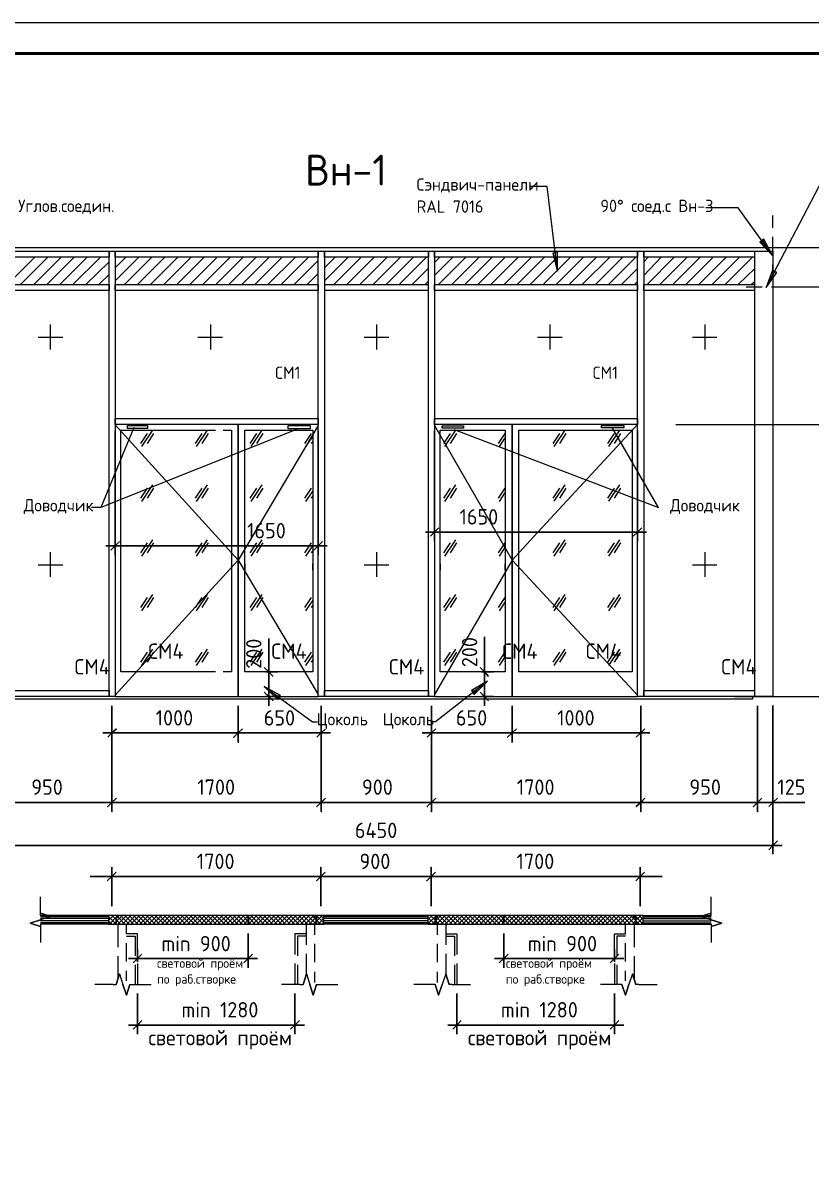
# Model space of a CAD drawing. Header units: millimetres. Extents: x -11345 to 411485, y -9810 to 73012.
# Drawn here: x -2745.5 to -2617.3, y 70287.6 to 70473.2 of the extents above; entities that cross this region are included whole.
import ezdxf

# ---------------------------------------------------------------- set-up
doc = ezdxf.new("R2010")
doc.units = ezdxf.units.MM
for name, color, linetype in [('PDF _Аннотация', 7, 'Continuous'), ('PDF _Витраж', 7, 'Continuous'), ('PDF _Двери', 7, 'Continuous'), ('PDF _Линии', 7, 'Continuous'), ('PDF _Основная надпись', 7, 'Continuous'), ('PDF _Отметки', 7, 'Continuous'), ('PDF _Перекрытие', 7, 'Continuous'), ('PDF _Размеры-50', 7, 'Continuous'), ('PDF _Текст', 7, 'Continuous'), ('PDF _Узлы', 7, 'Continuous')]:
    doc.layers.add(name, color=color, linetype=linetype)
doc.styles.add('PDF GOST Common', font='GOST_Common.ttf')

msp = doc.modelspace()

# ---------------------------------------------------------------- linework, layer by layer
at = {"layer": 'PDF _Аннотация', "lineweight": 9}
for points in [[(-2624.59335, 70430.14341), (-2615.44941, 70447.66931), (-2611.3431, 70447.66931)], [(-2662.86245, 70446.56865), (-2662.86245, 70446.56865)], [(-2658.50215, 70432.8104), (-2660.19547, 70446.56865), (-2662.86245, 70446.56865)], [(-2623.53503, 70435.35038), (-2629.12299, 70443.13967), (-2633.31397, 70443.13967), (-2634.41463, 70443.13967)], [(-2700.96222, 70407.07189), (-2732.7967, 70394.4143), (-2734.32069, 70394.4143)], [(-2727.4204, 70407.41055), (-2732.7967, 70394.4143)], [(-2675.35071, 70407.07189), (-2642.07691, 70394.4143), (-2649.6122, 70407.41055)], [(-2706.21153, 70365.28914), (-2698.37991, 70359.53184), (-2697.53324, 70359.53184)], [(-2669.93208, 70366.17813), (-2678.35636, 70359.53184), (-2679.11836, 70359.53184), (-2679.16069, 70359.53184)]]:
    msp.add_lwpolyline(points, dxfattribs=at)
for points in [[(-2623.53503, 70435.35038), (-2624.97435, 70438.01737), (-2625.60935, 70437.5517)], [(-2658.50215, 70432.8104), (-2658.50215, 70435.85838), (-2659.26414, 70435.77371)], [(-2624.59335, 70430.14341), (-2622.8577, 70432.59873), (-2623.57736, 70432.97973)], [(-2706.21153, 70365.28914), (-2704.01021, 70363.17248), (-2703.54454, 70363.84981)], [(-2669.93208, 70366.17813), (-2672.5144, 70364.65414), (-2672.04873, 70364.01915)]]:
    msp.add_lwpolyline(points, close=True, dxfattribs=at)
at = {"layer": 'PDF _Аннотация', "lineweight": 20}
for points in [[(-2742.57564, 70328.07836), (-2742.57564, 70331.08401)], [(-2633.52563, 70328.07836), (-2633.52563, 70331.08401)], [(-2740.83998, 70327.90903), (-2742.57564, 70328.45936), (-2740.83998, 70327.90903), (-2742.57564, 70327.3587), (-2744.26896, 70326.80837), (-2742.57564, 70326.25804), (-2744.26896, 70326.80837), (-2742.57564, 70327.3587)], [(-2635.26129, 70327.90903), (-2633.52563, 70328.45936), (-2635.26129, 70327.90903), (-2633.52563, 70327.3587), (-2631.78998, 70326.80837), (-2633.52563, 70326.25804), (-2631.78998, 70326.80837), (-2633.52563, 70327.3587)], [(-2742.57564, 70326.68137), (-2742.57564, 70323.67572)], [(-2633.52563, 70326.68137), (-2633.52563, 70323.67572)], [(-2730.76471, 70316.8601), (-2733.77036, 70316.8601)], [(-2729.74872, 70318.59575), (-2730.29905, 70316.8601), (-2729.74872, 70318.59575), (-2729.19839, 70316.8601), (-2728.60572, 70315.12444), (-2728.05539, 70316.8601), (-2728.60572, 70315.12444), (-2729.19839, 70316.8601)], [(-2727.58973, 70316.8601), (-2724.58408, 70316.8601)], [(-2700.41189, 70316.8601), (-2703.41754, 70316.8601)], [(-2699.35357, 70318.59575), (-2699.9039, 70316.8601), (-2699.35357, 70318.59575), (-2698.80324, 70316.8601), (-2698.25291, 70315.12444), (-2697.70258, 70316.8601), (-2698.25291, 70315.12444), (-2698.80324, 70316.8601)], [(-2697.19458, 70316.8601), (-2694.23126, 70316.8601)], [(-2678.86436, 70316.8601), (-2681.87001, 70316.8601)], [(-2676.70537, 70318.59575), (-2676.15504, 70316.8601), (-2676.70537, 70318.59575), (-2677.2557, 70316.8601), (-2677.84836, 70315.12444), (-2678.39869, 70316.8601), (-2677.84836, 70315.12444), (-2677.2557, 70316.8601)], [(-2675.68938, 70316.8601), (-2672.68373, 70316.8601)], [(-2648.51154, 70316.8601), (-2651.51719, 70316.8601)], [(-2646.35255, 70318.59575), (-2645.80222, 70316.8601), (-2646.35255, 70318.59575), (-2646.90288, 70316.8601), (-2647.45321, 70315.12444), (-2648.04588, 70316.8601), (-2647.45321, 70315.12444), (-2646.90288, 70316.8601)], [(-2645.29423, 70316.8601), (-2642.28858, 70316.8601)]]:
    msp.add_lwpolyline(points, dxfattribs=at)
at = {"layer": 'PDF _Аннотация', "transparency": 33554559}
for points in [[(-2624.97435, 70438.01737), (-2624.72035, 70437.5517), (-2625.60935, 70437.5517)], [(-2624.72035, 70437.5517), (-2625.60935, 70437.5517), (-2623.53503, 70435.35038)], [(-2658.50215, 70435.85838), (-2658.50215, 70435.77371), (-2659.26414, 70435.77371)], [(-2658.50215, 70435.77371), (-2659.26414, 70435.77371), (-2658.50215, 70432.8104)], [(-2622.8577, 70432.59873), (-2623.70436, 70432.59873), (-2624.59335, 70430.14341)], [(-2623.57736, 70432.97973), (-2622.8577, 70432.59873), (-2623.70436, 70432.59873)], [(-2706.21153, 70365.28914), (-2703.54454, 70363.84981), (-2704.68754, 70363.84981)], [(-2669.93208, 70366.17813), (-2671.45607, 70364.65414), (-2672.5144, 70364.65414)], [(-2703.54454, 70363.84981), (-2704.68754, 70363.84981), (-2704.01021, 70363.17248)], [(-2671.45607, 70364.65414), (-2672.5144, 70364.65414), (-2672.04873, 70364.01915)]]:
    msp.add_solid(points, dxfattribs=at)
at = {"layer": 'PDF _Витраж', "lineweight": 9}
for points in [[(-2749.47593, 70430.65141), (-2749.47593, 70430.18575), (-2749.47593, 70408.38421), (-2749.47593, 70363.68048), (-2752.48158, 70363.68048), (-2752.48158, 70408.38421), (-2752.48158, 70430.18575), (-2752.48158, 70436.07004), (-2749.47593, 70436.07004), (-2731.44204, 70436.07004), (-2731.44204, 70435.09638), (-2733.51636, 70435.09638)], [(-2730.46838, 70430.65141), (-2730.46838, 70430.18575), (-2730.46838, 70408.38421), (-2730.46838, 70363.68048), (-2731.44204, 70363.68048), (-2731.44204, 70408.38421), (-2731.44204, 70430.18575), (-2731.44204, 70436.07004), (-2730.46838, 70436.07004), (-2730.46838, 70435.09638)], [(-2730.46838, 70435.09638), (-2730.46838, 70436.07004), (-2697.44858, 70436.07004), (-2697.44858, 70435.09638)], [(-2697.44858, 70435.09638), (-2697.44858, 70436.07004), (-2696.43258, 70436.07004), (-2696.43258, 70435.09638), (-2696.43258, 70436.07004), (-2679.49935, 70436.07004), (-2679.49935, 70435.09638), (-2679.49935, 70436.07004), (-2678.52569, 70436.07004), (-2678.52569, 70435.09638), (-2678.52569, 70436.07004), (-2645.50589, 70436.07004), (-2645.50589, 70435.09638), (-2645.50589, 70436.07004), (-2644.4899, 70436.07004), (-2644.4899, 70435.09638), (-2644.4899, 70436.07004), (-2626.45601, 70436.07004)], [(-2626.45601, 70435.09638), (-2626.45601, 70436.07004), (-2623.49269, 70436.07004), (-2623.49269, 70430.18575), (-2623.49269, 70408.38421), (-2623.49269, 70363.68048), (-2626.45601, 70363.68048), (-2626.45601, 70408.38421), (-2626.45601, 70430.18575), (-2626.45601, 70430.65141)], [(-2731.44204, 70430.65141), (-2731.44204, 70429.67775), (-2749.47593, 70429.67775)], [(-2697.44858, 70430.65141), (-2697.44858, 70429.67775), (-2730.46838, 70429.67775), (-2730.46838, 70430.65141)], [(-2696.43258, 70430.65141), (-2696.43258, 70430.18575), (-2696.43258, 70363.68048), (-2697.44858, 70363.68048), (-2697.44858, 70408.38421), (-2697.44858, 70430.18575), (-2697.44858, 70430.65141)], [(-2626.45601, 70429.67775), (-2644.4899, 70429.67775), (-2644.4899, 70430.65141), (-2644.4899, 70430.18575), (-2644.4899, 70408.38421), (-2644.4899, 70363.68048), (-2645.50589, 70363.68048), (-2645.50589, 70408.38421), (-2645.50589, 70430.18575), (-2645.50589, 70430.65141), (-2645.50589, 70429.67775), (-2678.52569, 70429.67775), (-2678.52569, 70430.65141), (-2678.52569, 70430.18575), (-2678.52569, 70408.38421), (-2678.52569, 70363.68048), (-2679.49935, 70363.68048), (-2679.49935, 70408.38421), (-2679.49935, 70430.18575), (-2679.49935, 70430.65141)], [(-2679.49935, 70429.67775), (-2696.43258, 70429.67775)], [(-2749.47593, 70364.65414), (-2731.44204, 70364.65414), (-2731.44204, 70363.68048), (-2749.47593, 70363.68048)], [(-2626.45601, 70363.68048), (-2644.4899, 70363.68048), (-2644.4899, 70364.65414), (-2626.45601, 70364.65414)]]:
    msp.add_lwpolyline(points, dxfattribs=at)
for points in [[(-2697.44858, 70408.89221), (-2697.44858, 70407.87621), (-2730.46838, 70407.87621), (-2730.46838, 70408.89221)], [(-2645.50589, 70408.89221), (-2645.50589, 70407.87621), (-2678.52569, 70407.87621), (-2678.52569, 70408.89221)], [(-2696.43258, 70363.68048), (-2696.43258, 70364.65414), (-2679.49935, 70364.65414), (-2679.49935, 70363.68048)]]:
    msp.add_lwpolyline(points, close=True, dxfattribs=at)
at = {"layer": 'PDF _Двери', "lineweight": 9}
for points in [[(-2730.46838, 70363.68048), (-2710.44483, 70363.68048), (-2710.44483, 70407.87621), (-2710.44483, 70363.68048), (-2697.44858, 70363.68048)], [(-2730.46838, 70407.83388), (-2714.12781, 70389.88466), (-2710.44483, 70385.86301), (-2714.12781, 70381.84137), (-2730.46838, 70363.89215)], [(-2697.44858, 70407.74922), (-2710.44483, 70385.86301), (-2697.44858, 70364.01915)], [(-2678.52569, 70363.68048), (-2665.91044, 70363.68048), (-2665.91044, 70407.87621), (-2665.91044, 70363.68048), (-2645.50589, 70363.68048)], [(-2678.52569, 70407.70688), (-2665.91044, 70385.86301), (-2678.52569, 70364.01915)], [(-2645.50589, 70407.87621), (-2662.39679, 70389.67299), (-2665.91044, 70385.86301), (-2662.39679, 70382.05304), (-2645.50589, 70363.89215)], [(-2714.12781, 70367.65979), (-2729.53705, 70367.65979), (-2729.53705, 70406.98722), (-2714.12781, 70406.98722)], [(-2725.26141, 70406.43689), (-2726.36207, 70404.82823)], [(-2724.37242, 70406.98722), (-2726.15041, 70404.32024)], [(-2724.20308, 70406.43689), (-2725.26141, 70404.82823)], [(-2716.37146, 70406.43689), (-2717.47212, 70404.82823)], [(-2715.48247, 70406.98722), (-2717.26046, 70404.32024)], [(-2715.31314, 70406.43689), (-2716.37146, 70404.82823)], [(-2712.90015, 70406.98722), (-2711.54549, 70406.98722), (-2711.54549, 70367.65979), (-2712.90015, 70367.65979)], [(-2707.48152, 70406.43689), (-2708.53985, 70404.82823)], [(-2706.59252, 70406.98722), (-2708.37051, 70404.32024)], [(-2706.42319, 70406.43689), (-2707.48152, 70404.82823)], [(-2698.59157, 70406.43689), (-2699.6499, 70404.82823)], [(-2698.33757, 70406.01356), (-2699.48057, 70404.32024)], [(-2675.98571, 70406.43689), (-2677.04404, 70404.82823)], [(-2675.09671, 70406.98722), (-2676.8747, 70404.32024)], [(-2674.92738, 70406.43689), (-2675.98571, 70404.82823)], [(-2667.09576, 70406.43689), (-2668.15409, 70404.82823)], [(-2658.20582, 70406.43689), (-2659.26414, 70404.82823)], [(-2657.31682, 70406.98722), (-2659.09481, 70404.32024)], [(-2657.14749, 70406.43689), (-2658.20582, 70404.82823)], [(-2649.31587, 70406.43689), (-2650.3742, 70404.82823)], [(-2648.42688, 70406.98722), (-2650.20486, 70404.32024)], [(-2648.25754, 70406.43689), (-2649.31587, 70404.82823)], [(-2698.33757, 70405.20923), (-2698.59157, 70404.82823)], [(-2667.0111, 70405.75956), (-2667.98476, 70404.32024)], [(-2667.0111, 70404.95523), (-2667.09576, 70404.82823)], [(-2725.26141, 70397.54694), (-2726.36207, 70395.93829)], [(-2724.37242, 70398.09727), (-2726.15041, 70395.38796)], [(-2724.20308, 70397.54694), (-2725.26141, 70395.93829)], [(-2716.37146, 70397.54694), (-2717.47212, 70395.93829)], [(-2715.48247, 70398.09727), (-2717.26046, 70395.38796)], [(-2715.31314, 70397.54694), (-2716.37146, 70395.93829)], [(-2707.48152, 70397.54694), (-2708.53985, 70395.93829)], [(-2706.59252, 70398.09727), (-2708.37051, 70395.38796)], [(-2706.42319, 70397.54694), (-2707.48152, 70395.93829)], [(-2698.59157, 70397.54694), (-2699.6499, 70395.93829)], [(-2698.33757, 70397.12361), (-2699.48057, 70395.38796)], [(-2675.98571, 70397.54694), (-2677.04404, 70395.93829)], [(-2675.09671, 70398.09727), (-2676.8747, 70395.38796)], [(-2674.92738, 70397.54694), (-2675.98571, 70395.93829)], [(-2667.09576, 70397.54694), (-2668.15409, 70395.93829)], [(-2667.0111, 70396.86961), (-2667.98476, 70395.38796)], [(-2658.20582, 70397.54694), (-2659.26414, 70395.93829)], [(-2657.31682, 70398.09727), (-2659.09481, 70395.43029)], [(-2657.14749, 70397.54694), (-2658.20582, 70395.93829)], [(-2649.31587, 70397.54694), (-2650.3742, 70395.93829)], [(-2648.42688, 70398.09727), (-2650.20486, 70395.43029)], [(-2648.25754, 70397.54694), (-2649.31587, 70395.93829)], [(-2698.33757, 70396.31928), (-2698.59157, 70395.93829)], [(-2667.0111, 70396.06529), (-2667.09576, 70395.93829)], [(-2724.37242, 70389.16499), (-2726.15041, 70386.49801)], [(-2715.48247, 70389.16499), (-2717.26046, 70386.49801)], [(-2706.59252, 70389.16499), (-2708.37051, 70386.49801)], [(-2675.09671, 70389.16499), (-2676.8747, 70386.49801)], [(-2657.31682, 70389.16499), (-2659.09481, 70386.49801)], [(-2648.42688, 70389.16499), (-2650.20486, 70386.49801)], [(-2725.26141, 70388.657), (-2726.36207, 70387.04834)], [(-2724.20308, 70388.657), (-2725.26141, 70387.04834)], [(-2716.37146, 70388.657), (-2717.47212, 70387.04834)], [(-2715.31314, 70388.657), (-2716.37146, 70387.04834)], [(-2707.48152, 70388.657), (-2708.53985, 70387.04834)], [(-2706.42319, 70388.657), (-2707.48152, 70387.04834)], [(-2698.59157, 70388.657), (-2699.6499, 70387.04834)], [(-2698.33757, 70388.23367), (-2699.48057, 70386.49801)], [(-2698.33757, 70387.42934), (-2698.59157, 70387.04834)], [(-2675.98571, 70388.657), (-2677.04404, 70387.04834)], [(-2674.92738, 70388.657), (-2675.98571, 70387.04834)], [(-2667.09576, 70388.657), (-2668.15409, 70387.04834)], [(-2667.0111, 70387.97967), (-2667.98476, 70386.49801)], [(-2658.20582, 70388.657), (-2659.26414, 70387.04834)], [(-2657.14749, 70388.657), (-2658.20582, 70387.04834)], [(-2649.31587, 70388.657), (-2650.3742, 70387.04834)], [(-2648.25754, 70388.657), (-2649.31587, 70387.04834)], [(-2667.0111, 70387.17534), (-2667.09576, 70387.04834)], [(-2724.37242, 70380.27505), (-2726.15041, 70377.60806)], [(-2715.48247, 70380.27505), (-2717.26046, 70377.60806)], [(-2706.59252, 70380.27505), (-2708.37051, 70377.60806)], [(-2675.09671, 70380.27505), (-2676.8747, 70377.60806)], [(-2657.31682, 70380.27505), (-2659.09481, 70377.60806)], [(-2648.42688, 70380.27505), (-2650.20486, 70377.60806)], [(-2725.26141, 70379.76705), (-2726.36207, 70378.15839)], [(-2724.20308, 70379.76705), (-2725.26141, 70378.15839)], [(-2716.37146, 70379.76705), (-2717.47212, 70378.15839)], [(-2715.31314, 70379.76705), (-2716.37146, 70378.15839)], [(-2707.48152, 70379.76705), (-2708.53985, 70378.15839)], [(-2706.42319, 70379.76705), (-2707.48152, 70378.15839)], [(-2698.59157, 70379.76705), (-2699.6499, 70378.15839)], [(-2698.33757, 70379.34372), (-2699.48057, 70377.60806)], [(-2698.33757, 70378.53939), (-2698.59157, 70378.15839)], [(-2675.98571, 70379.76705), (-2677.04404, 70378.15839)], [(-2674.92738, 70379.76705), (-2675.98571, 70378.15839)], [(-2667.09576, 70379.76705), (-2668.15409, 70378.15839)], [(-2667.0111, 70379.08972), (-2667.98476, 70377.60806)], [(-2667.0111, 70378.28539), (-2667.09576, 70378.15839)], [(-2658.20582, 70379.76705), (-2659.26414, 70378.15839)], [(-2657.14749, 70379.76705), (-2658.20582, 70378.15839)], [(-2649.31587, 70379.76705), (-2650.3742, 70378.15839)], [(-2648.25754, 70379.76705), (-2649.31587, 70378.15839)], [(-2725.26141, 70370.8771), (-2726.36207, 70369.26845)], [(-2724.37242, 70371.3851), (-2726.15041, 70368.71812)], [(-2724.20308, 70370.8771), (-2725.26141, 70369.26845)], [(-2716.37146, 70370.8771), (-2717.47212, 70369.26845)], [(-2715.48247, 70371.3851), (-2717.26046, 70368.71812)], [(-2715.31314, 70370.8771), (-2716.37146, 70369.26845)], [(-2707.48152, 70370.8771), (-2708.53985, 70369.26845)], [(-2706.59252, 70371.3851), (-2708.37051, 70368.71812)], [(-2706.42319, 70370.8771), (-2707.48152, 70369.26845)], [(-2698.59157, 70370.8771), (-2699.6499, 70369.26845)], [(-2675.98571, 70370.8771), (-2677.04404, 70369.26845)], [(-2675.09671, 70371.3851), (-2676.8747, 70368.71812)], [(-2674.92738, 70370.8771), (-2675.98571, 70369.26845)], [(-2667.09576, 70370.8771), (-2668.15409, 70369.26845)], [(-2658.20582, 70370.8771), (-2659.26414, 70369.26845)], [(-2657.31682, 70371.3851), (-2659.09481, 70368.71812)], [(-2657.14749, 70370.8771), (-2658.20582, 70369.26845)], [(-2649.31587, 70370.8771), (-2650.3742, 70369.26845)], [(-2648.42688, 70371.3851), (-2650.20486, 70368.71812)], [(-2648.25754, 70370.8771), (-2649.31587, 70369.26845)], [(-2698.33757, 70370.45377), (-2699.48057, 70368.71812)], [(-2698.33757, 70369.64945), (-2698.59157, 70369.26845)], [(-2667.0111, 70370.19978), (-2667.98476, 70368.71812)], [(-2667.0111, 70369.39545), (-2667.09576, 70369.26845)]]:
    msp.add_lwpolyline(points, dxfattribs=at)
for points in [[(-2709.34417, 70406.98722), (-2698.33757, 70406.98722), (-2698.33757, 70367.65979), (-2709.34417, 70367.65979)], [(-2677.59437, 70406.98722), (-2667.0111, 70406.98722), (-2667.0111, 70367.65979), (-2677.59437, 70367.65979)], [(-2664.80978, 70406.98722), (-2663.58212, 70406.98722), (-2646.39489, 70406.98722), (-2646.39489, 70367.65979), (-2663.58212, 70367.65979), (-2664.80978, 70367.65979)]]:
    msp.add_lwpolyline(points, close=True, dxfattribs=at)
at = {"layer": 'PDF _Линии', "lineweight": 9}
for points in [[(-2623.49269, 70439.88002), (-2623.49269, 70441.86968)], [(-2623.49269, 70435.39271), (-2623.49269, 70438.39836)], [(-2752.48158, 70436.66271), (-2619.97905, 70436.66271)], [(-2623.49269, 70431.87907), (-2623.49269, 70433.86872)], [(-2627.853, 70430.27041), (-2625.22835, 70430.27041)], [(-2623.70436, 70430.27041), (-2621.07971, 70430.27041)], [(-2741.00932, 70424.13212), (-2741.00932, 70420.11047)], [(-2714.97447, 70424.13212), (-2714.97447, 70420.11047)], [(-2687.96597, 70424.13212), (-2687.96597, 70420.11047)], [(-2659.77214, 70424.13212), (-2659.77214, 70420.11047)], [(-2634.58396, 70424.13212), (-2634.58396, 70420.11047)], [(-2742.99897, 70422.10013), (-2738.97733, 70422.10013)], [(-2717.00646, 70422.10013), (-2712.98482, 70422.10013)], [(-2689.95562, 70422.10013), (-2685.97631, 70422.10013)], [(-2661.76179, 70422.10013), (-2657.78249, 70422.10013)], [(-2636.57361, 70422.10013), (-2632.5943, 70422.10013)], [(-2677.59437, 70367.87146), (-2677.59437, 70397.88561)], [(-2741.00932, 70387.13301), (-2741.00932, 70383.11136)], [(-2687.96597, 70387.13301), (-2687.96597, 70383.11136)], [(-2634.58396, 70387.13301), (-2634.58396, 70383.11136)], [(-2742.99897, 70385.10102), (-2738.97733, 70385.10102)], [(-2709.34417, 70385.22802), (-2709.34417, 70384.21202)], [(-2698.33757, 70384.21202), (-2698.33757, 70385.22802)], [(-2689.95562, 70385.10102), (-2685.97631, 70385.10102)], [(-2677.59437, 70385.22802), (-2677.59437, 70384.21202)], [(-2667.0111, 70384.21202), (-2667.0111, 70385.22802)], [(-2636.57361, 70385.10102), (-2632.5943, 70385.10102)]]:
    msp.add_lwpolyline(points, dxfattribs=at)
for points in [[(-2731.44204, 70435.09638), (-2749.47593, 70435.09638), (-2749.47593, 70430.65141), (-2731.44204, 70430.65141)], [(-2697.44858, 70435.09638), (-2730.46838, 70435.09638), (-2730.46838, 70430.65141), (-2697.44858, 70430.65141)], [(-2679.49935, 70435.09638), (-2696.43258, 70435.09638), (-2696.43258, 70430.65141), (-2679.49935, 70430.65141)], [(-2645.50589, 70435.09638), (-2678.52569, 70435.09638), (-2678.52569, 70430.65141), (-2645.50589, 70430.65141)], [(-2626.45601, 70435.09638), (-2644.4899, 70435.09638), (-2644.4899, 70430.65141), (-2626.45601, 70430.65141)], [(-2725.21908, 70407.24122), (-2728.43639, 70407.24122), (-2728.43639, 70407.74922), (-2725.21908, 70407.74922)], [(-2698.71857, 70407.19889), (-2702.31688, 70407.19889), (-2702.31688, 70407.70688), (-2698.71857, 70407.70688)], [(-2647.74955, 70407.32588), (-2651.34786, 70407.32588), (-2651.34786, 70407.74922), (-2647.74955, 70407.74922)], [(-2673.82672, 70407.28355), (-2677.2557, 70407.28355), (-2677.2557, 70407.66455), (-2673.82672, 70407.66455)], [(-2730.29905, 70326.68137), (-2730.29905, 70327.78203), (-2730.00272, 70327.78203), (-2730.00272, 70328.07836), (-2731.52671, 70328.07836), (-2731.52671, 70326.68137)], [(-2708.83618, 70326.68137), (-2708.83618, 70328.07836), (-2729.96038, 70328.07836), (-2729.96038, 70327.7397), (-2730.29905, 70327.7397), (-2730.29905, 70326.68137)], [(-2708.79384, 70328.07836), (-2708.79384, 70326.68137), (-2697.74491, 70326.68137), (-2697.74491, 70327.7397), (-2698.04124, 70327.7397), (-2698.04124, 70328.07836)], [(-2697.70258, 70326.68137), (-2696.51725, 70326.68137), (-2696.51725, 70328.07836), (-2697.99891, 70328.07836), (-2697.99891, 70327.78203), (-2697.70258, 70327.78203)], [(-2678.35636, 70326.68137), (-2678.35636, 70327.78203), (-2678.06003, 70327.78203), (-2678.06003, 70328.07836), (-2679.58402, 70328.07836), (-2679.58402, 70326.68137)], [(-2667.30743, 70328.07836), (-2678.0177, 70328.07836), (-2678.0177, 70327.7397), (-2678.31403, 70327.7397), (-2678.31403, 70326.68137), (-2667.30743, 70326.68137)], [(-2667.26509, 70326.68137), (-2645.80222, 70326.68137), (-2645.80222, 70327.7397), (-2646.09856, 70327.7397), (-2646.09856, 70328.07836), (-2667.26509, 70328.07836)], [(-2645.75989, 70326.68137), (-2644.57457, 70326.68137), (-2644.57457, 70328.07836), (-2646.05622, 70328.07836), (-2646.05622, 70327.78203), (-2645.75989, 70327.78203)]]:
    msp.add_lwpolyline(points, close=True, dxfattribs=at)
at = {"layer": 'PDF _Линии', "lineweight": 20}
for points in [[(-2731.52671, 70328.07836), (-2742.57564, 70328.07836)], [(-2731.01871, 70328.07836), (-2731.01871, 70327.9937)], [(-2677.55203, 70328.07836), (-2698.54924, 70328.07836)], [(-2679.58402, 70327.9937), (-2679.58402, 70328.07836), (-2696.51725, 70328.07836), (-2696.51725, 70327.9937)], [(-2645.08256, 70328.07836), (-2645.08256, 70327.9937)], [(-2644.57457, 70328.07836), (-2633.52563, 70328.07836)], [(-2731.52671, 70327.8667), (-2742.57564, 70327.8667)], [(-2731.52671, 70327.57037), (-2742.57564, 70327.57037)], [(-2731.52671, 70327.18937), (-2742.57564, 70327.18937)], [(-2731.52671, 70326.89304), (-2742.57564, 70326.89304)], [(-2731.52671, 70326.68137), (-2742.57564, 70326.68137)], [(-2730.00272, 70326.68137), (-2730.00272, 70322.91373)], [(-2726.82773, 70321.7284), (-2726.82773, 70325.07271), (-2728.60572, 70325.07271), (-2728.60572, 70326.68137)], [(-2699.3959, 70326.68137), (-2699.3959, 70323.29473)], [(-2677.55203, 70326.68137), (-2698.54924, 70326.68137)], [(-2697.99891, 70324.94572), (-2697.99891, 70326.68137)], [(-2679.58402, 70327.8667), (-2696.51725, 70327.8667)], [(-2679.58402, 70327.57037), (-2696.51725, 70327.57037)], [(-2679.58402, 70327.18937), (-2696.51725, 70327.18937)], [(-2679.58402, 70326.89304), (-2696.51725, 70326.89304)], [(-2678.06003, 70324.94572), (-2678.06003, 70326.68137)], [(-2676.66304, 70326.68137), (-2676.66304, 70323.29473)], [(-2649.27354, 70321.7284), (-2649.27354, 70325.07271), (-2647.45321, 70325.07271), (-2647.45321, 70326.68137)], [(-2646.05622, 70326.68137), (-2646.05622, 70322.91373)], [(-2644.57457, 70327.8667), (-2633.52563, 70327.8667)], [(-2644.57457, 70327.57037), (-2633.52563, 70327.57037)], [(-2644.57457, 70327.18937), (-2633.52563, 70327.18937)], [(-2644.57457, 70326.89304), (-2633.52563, 70326.89304)], [(-2644.57457, 70326.68137), (-2633.52563, 70326.68137)], [(-2728.60572, 70324.69172), (-2727.20873, 70324.69172), (-2727.20873, 70321.51674)], [(-2699.3959, 70325.07271), (-2701.21622, 70325.07271), (-2701.21622, 70321.7284)], [(-2699.3959, 70324.69172), (-2700.79289, 70324.69172), (-2700.79289, 70321.51674)], [(-2676.66304, 70325.07271), (-2674.88505, 70325.07271), (-2674.88505, 70321.7284)], [(-2676.66304, 70324.69172), (-2675.26605, 70324.69172), (-2675.26605, 70321.51674)], [(-2647.45321, 70324.69172), (-2648.85021, 70324.69172), (-2648.85021, 70321.51674)], [(-2728.60572, 70320.58541), (-2728.60572, 70323.54872)], [(-2697.99891, 70320.45841), (-2697.99891, 70323.46406)], [(-2678.06003, 70320.45841), (-2678.06003, 70323.46406)], [(-2647.45321, 70320.58541), (-2647.45321, 70323.54872)], [(-2730.00272, 70321.43207), (-2730.00272, 70317.70676)], [(-2699.3959, 70321.81307), (-2699.3959, 70318.46875)], [(-2676.66304, 70321.81307), (-2676.66304, 70318.46875)], [(-2646.05622, 70321.43207), (-2646.05622, 70317.70676)], [(-2728.60572, 70317.45276), (-2728.60572, 70319.06142)], [(-2727.20873, 70320.03508), (-2727.20873, 70316.8601)], [(-2726.82773, 70320.24674), (-2726.82773, 70316.8601)], [(-2701.21622, 70320.24674), (-2701.21622, 70316.8601)], [(-2700.79289, 70320.03508), (-2700.79289, 70316.8601)], [(-2697.99891, 70317.19876), (-2697.99891, 70318.93442)], [(-2678.06003, 70317.19876), (-2678.06003, 70318.93442)], [(-2675.26605, 70320.03508), (-2675.26605, 70316.8601)], [(-2674.88505, 70320.24674), (-2674.88505, 70316.8601)], [(-2649.27354, 70320.24674), (-2649.27354, 70316.8601)], [(-2648.85021, 70320.03508), (-2648.85021, 70316.8601)], [(-2647.45321, 70317.45276), (-2647.45321, 70319.06142)]]:
    msp.add_lwpolyline(points, dxfattribs=at)
at = {"layer": 'PDF _Основная надпись', "lineweight": 20}
msp.add_lwpolyline([(-2847.51934, 70053.25202), (-2253.58626, 70053.25202), (-2253.58626, 70473.19615), (-2847.51934, 70473.19615)], close=True, dxfattribs=at)
at = {"layer": 'PDF _Основная надпись', "lineweight": 50}
msp.add_lwpolyline([(-2258.58157, 70058.24733), (-2258.58157, 70468.20085), (-2827.53813, 70468.20085), (-2827.53813, 70058.24733)], close=True, dxfattribs=at)
at = {"layer": 'PDF _Отметки', "lineweight": 20}
for points in [[(-2631.02798, 70436.66271), (-2618.53972, 70436.66271), (-2611.42777, 70436.66271)], [(-2621.92637, 70430.27041), (-2613.62909, 70430.27041), (-2608.84545, 70430.27041)], [(-2639.29337, 70407.87621), (-2612.86709, 70407.87621)], [(-2629.75799, 70363.68048), (-2613.29042, 70363.68048)]]:
    msp.add_lwpolyline(points, dxfattribs=at)
at = {"layer": 'PDF _Перекрытие', "lineweight": 20}
msp.add_lwpolyline([(-2626.79467, 70363.68048), (-2626.79467, 70363.25715), (-2749.1796, 70363.25715), (-2749.1796, 70363.68048)], dxfattribs=at)
at = {"layer": 'PDF _Размеры-50'}
for points in [[(-2730.46838, 70386.66734), (-2730.46838, 70388.19133), (-2730.46838, 70406.86022)], [(-2697.44858, 70386.66734), (-2697.44858, 70388.19133), (-2697.44858, 70406.86022)], [(-2678.52569, 70388.911), (-2678.52569, 70390.39265), (-2678.52569, 70406.86022)], [(-2645.50589, 70388.911), (-2645.50589, 70390.39265), (-2645.50589, 70406.86022)], [(-2677.80603, 70391.11232), (-2678.52569, 70390.39265), (-2679.20302, 70389.71532)], [(-2644.78623, 70391.11232), (-2645.50589, 70390.39265), (-2646.22556, 70389.71532)], [(-2644.02424, 70390.39265), (-2680.00735, 70390.39265)], [(-2662.01579, 70390.39265), (-2668.40809, 70390.39265), (-2674.25005, 70390.39265)], [(-2695.96692, 70388.19133), (-2731.95004, 70388.19133)], [(-2729.74872, 70388.86866), (-2730.46838, 70388.19133), (-2731.14571, 70387.47167)], [(-2713.95848, 70388.19133), (-2708.75151, 70388.19133), (-2702.90955, 70388.19133)], [(-2696.72892, 70388.86866), (-2697.44858, 70388.19133), (-2698.16824, 70387.47167)], [(-2705.49186, 70365.67014), (-2705.49186, 70368.37945), (-2705.49186, 70373.12076)], [(-2670.39774, 70365.67014), (-2670.39774, 70368.63345), (-2670.39774, 70373.37476)], [(-2705.49186, 70369.18378), (-2705.49186, 70362.15649)], [(-2670.39774, 70369.18378), (-2670.39774, 70362.15649)], [(-2706.21153, 70368.37945), (-2705.49186, 70367.65979), (-2704.7722, 70366.94013)], [(-2704.01021, 70367.65979), (-2705.49186, 70367.65979), (-2705.99986, 70367.65979)], [(-2671.1174, 70368.37945), (-2670.39774, 70367.65979), (-2669.72041, 70366.94013)], [(-2668.91608, 70367.65979), (-2670.39774, 70367.65979), (-2670.90574, 70367.65979)], [(-2706.21153, 70364.35781), (-2705.49186, 70363.68048), (-2704.7722, 70362.96082)], [(-2704.01021, 70363.68048), (-2705.49186, 70363.68048), (-2705.99986, 70363.68048)], [(-2671.1174, 70364.35781), (-2670.39774, 70363.68048), (-2669.72041, 70362.96082)], [(-2668.91608, 70363.68048), (-2670.39774, 70363.68048), (-2670.90574, 70363.68048)], [(-2730.97638, 70356.22986), (-2730.97638, 70357.75385), (-2730.97638, 70362.15649)], [(-2696.94058, 70356.22986), (-2696.94058, 70357.75385), (-2696.94058, 70362.15649)], [(-2679.03369, 70356.22986), (-2679.03369, 70357.75385), (-2679.03369, 70362.15649)], [(-2644.9979, 70356.22986), (-2644.9979, 70357.75385), (-2644.9979, 70362.15649)], [(-2623.49269, 70344.96926), (-2623.49269, 70346.45092), (-2623.49269, 70362.15649), (-2623.49269, 70339.46596), (-2623.49269, 70338.02664)], [(-2732.45803, 70357.75385), (-2710.44483, 70357.75385), (-2695.45892, 70357.75385)], [(-2731.65371, 70357.03419), (-2730.97638, 70357.75385), (-2730.25671, 70358.43118)], [(-2697.66024, 70357.03419), (-2696.94058, 70357.75385), (-2696.26325, 70358.43118)], [(-2680.51535, 70357.75385), (-2665.91044, 70357.75385), (-2643.51624, 70357.75385)], [(-2679.71102, 70357.03419), (-2679.03369, 70357.75385), (-2678.31403, 70358.43118)], [(-2645.71756, 70357.03419), (-2644.9979, 70357.75385), (-2644.32057, 70358.43118)], [(-2754.00557, 70346.45092), (-2749.98393, 70346.45092), (-2733.00836, 70346.45092), (-2698.97257, 70346.45092), (-2677.0017, 70346.45092), (-2642.96591, 70346.45092), (-2625.99034, 70346.45092), (-2621.9687, 70346.45092)], [(-2624.72035, 70346.45092), (-2622.56136, 70346.45092), (-2618.28572, 70346.45092)], [(-2624.17002, 70345.77359), (-2623.49269, 70346.45092), (-2622.77303, 70347.17058)], [(-2621.9687, 70339.46596), (-2754.00557, 70339.46596)], [(-2622.77303, 70340.18562), (-2623.49269, 70339.46596), (-2624.17002, 70338.7463)], [(-2731.01871, 70335.90998), (-2731.01871, 70334.42832), (-2731.01871, 70329.56002)], [(-2645.08256, 70335.90998), (-2645.08256, 70334.42832), (-2645.08256, 70329.56002)], [(-2734.53235, 70334.42832), (-2699.05724, 70334.42832), (-2677.04404, 70334.42832), (-2641.52658, 70334.42832)], [(-2731.73837, 70333.70866), (-2731.01871, 70334.42832), (-2730.29905, 70335.10565)], [(-2645.75989, 70333.70866), (-2645.08256, 70334.42832), (-2644.3629, 70335.10565)], [(-2708.83618, 70319.56941), (-2708.83618, 70321.05107), (-2708.83618, 70325.15738)], [(-2667.26509, 70319.56941), (-2667.26509, 70321.05107), (-2667.26509, 70325.15738)], [(-2726.82773, 70322.57506), (-2726.82773, 70321.05107), (-2726.82773, 70320.54308)], [(-2649.27354, 70322.57506), (-2649.27354, 70321.05107), (-2649.27354, 70320.54308)], [(-2728.30939, 70321.05107), (-2707.31219, 70321.05107)], [(-2727.5474, 70320.37374), (-2726.82773, 70321.05107), (-2726.10807, 70321.77073)], [(-2709.51351, 70320.37374), (-2708.83618, 70321.05107), (-2708.11651, 70321.77073)], [(-2668.78909, 70321.05107), (-2647.74955, 70321.05107)], [(-2667.98476, 70320.37374), (-2667.26509, 70321.05107), (-2666.54543, 70321.77073)], [(-2649.95087, 70320.37374), (-2649.27354, 70321.05107), (-2648.55387, 70321.77073)], [(-2726.82773, 70308.77448), (-2726.82773, 70310.25614), (-2726.82773, 70315.37844)], [(-2701.21622, 70308.77448), (-2701.21622, 70310.25614), (-2701.21622, 70315.37844)], [(-2674.88505, 70308.77448), (-2674.88505, 70310.25614), (-2674.88505, 70315.37844)], [(-2649.27354, 70308.77448), (-2649.27354, 70310.25614), (-2649.27354, 70315.37844)], [(-2728.30939, 70310.25614), (-2699.69223, 70310.25614)], [(-2727.5474, 70309.57881), (-2726.82773, 70310.25614), (-2726.10807, 70310.9758)], [(-2701.93589, 70309.57881), (-2701.21622, 70310.25614), (-2700.49656, 70310.9758)], [(-2647.74955, 70310.25614), (-2676.36671, 70310.25614)], [(-2674.16539, 70310.9758), (-2674.88505, 70310.25614), (-2675.56238, 70309.57881)], [(-2648.55387, 70310.9758), (-2649.27354, 70310.25614), (-2649.95087, 70309.57881)]]:
    msp.add_lwpolyline(points, dxfattribs=at)
for points in [[(-2730.97638, 70362.15649), (-2730.97638, 70346.45092), (-2730.97638, 70344.96926), (-2730.97638, 70346.45092)], [(-2710.44483, 70362.15649), (-2710.44483, 70357.75385), (-2710.44483, 70356.22986), (-2710.44483, 70357.75385)], [(-2696.94058, 70362.15649), (-2696.94058, 70346.45092), (-2696.94058, 70344.96926), (-2696.94058, 70346.45092)], [(-2679.03369, 70362.15649), (-2679.03369, 70346.45092), (-2679.03369, 70344.96926), (-2679.03369, 70346.45092)], [(-2665.91044, 70362.15649), (-2665.91044, 70357.75385), (-2665.91044, 70356.22986), (-2665.91044, 70357.75385)], [(-2644.9979, 70362.15649), (-2644.9979, 70346.45092), (-2644.9979, 70344.96926), (-2644.9979, 70346.45092)], [(-2625.99034, 70362.15649), (-2625.99034, 70346.45092), (-2625.99034, 70344.96926), (-2625.99034, 70346.45092)], [(-2709.7675, 70358.43118), (-2710.44483, 70357.75385), (-2711.1645, 70357.03419), (-2710.44483, 70357.75385)], [(-2665.19077, 70358.43118), (-2665.91044, 70357.75385), (-2666.6301, 70357.03419), (-2665.91044, 70357.75385)], [(-2730.25671, 70347.17058), (-2730.97638, 70346.45092), (-2731.65371, 70345.77359), (-2730.97638, 70346.45092)], [(-2696.26325, 70347.17058), (-2696.94058, 70346.45092), (-2697.66024, 70345.77359), (-2696.94058, 70346.45092)], [(-2678.31403, 70347.17058), (-2679.03369, 70346.45092), (-2679.71102, 70345.77359), (-2679.03369, 70346.45092)], [(-2644.32057, 70347.17058), (-2644.9979, 70346.45092), (-2645.71756, 70345.77359), (-2644.9979, 70346.45092)], [(-2625.27068, 70347.17058), (-2625.99034, 70346.45092), (-2626.66767, 70345.77359), (-2625.99034, 70346.45092)], [(-2697.02525, 70329.56002), (-2697.02525, 70334.42832), (-2697.02525, 70335.90998), (-2697.02525, 70334.42832)], [(-2679.07602, 70329.56002), (-2679.07602, 70334.42832), (-2679.07602, 70335.90998), (-2679.07602, 70334.42832)], [(-2696.30559, 70335.10565), (-2697.02525, 70334.42832), (-2697.70258, 70333.70866), (-2697.02525, 70334.42832)], [(-2678.35636, 70335.10565), (-2679.07602, 70334.42832), (-2679.79569, 70333.70866), (-2679.07602, 70334.42832)]]:
    msp.add_lwpolyline(points, close=True, dxfattribs=at)
at = {"layer": 'PDF _Узлы', "lineweight": 9}
for points in [[(-2747.95194, 70430.65141), (-2743.50697, 70435.09638)], [(-2745.83529, 70430.65141), (-2741.39031, 70435.09638)], [(-2743.6763, 70430.65141), (-2739.23133, 70435.09638)], [(-2741.55965, 70430.65141), (-2737.11467, 70435.09638)], [(-2739.44299, 70430.65141), (-2734.99802, 70435.09638)], [(-2737.32634, 70430.65141), (-2732.83142, 70435.09638)], [(-2735.20968, 70430.65141), (-2731.44204, 70434.32486)], [(-2730.46838, 70433.36073), (-2728.73272, 70435.09638)], [(-2730.46838, 70431.24407), (-2726.61607, 70435.09638)], [(-2728.94439, 70430.65141), (-2724.49942, 70435.09638)], [(-2726.82773, 70430.65141), (-2722.38276, 70435.09638)], [(-2724.71108, 70430.65141), (-2720.26611, 70435.09638)], [(-2722.55209, 70430.65141), (-2718.10712, 70435.09638)], [(-2720.43544, 70430.65141), (-2715.99047, 70435.09638)], [(-2718.31879, 70430.65141), (-2713.87381, 70435.09638)], [(-2716.20213, 70430.65141), (-2711.75716, 70435.09638)], [(-2714.08548, 70430.65141), (-2709.64051, 70435.09638)], [(-2711.96882, 70430.65141), (-2707.52385, 70435.09638)], [(-2709.85217, 70430.65141), (-2705.4072, 70435.09638)], [(-2707.73552, 70430.65141), (-2703.29054, 70435.09638)], [(-2705.61886, 70430.65141), (-2701.13156, 70435.09638)], [(-2703.45988, 70430.65141), (-2699.0149, 70435.09638)], [(-2701.34322, 70430.65141), (-2697.44858, 70434.54605)], [(-2696.43258, 70433.34123), (-2694.69693, 70435.09638)], [(-2696.43258, 70431.24407), (-2692.58027, 70435.09638)], [(-2694.90859, 70430.65141), (-2690.46362, 70435.09638)], [(-2692.79194, 70430.65141), (-2688.34697, 70435.09638)], [(-2690.67529, 70430.65141), (-2686.23031, 70435.09638)], [(-2688.5163, 70430.65141), (-2684.07133, 70435.09638)], [(-2686.39965, 70430.65141), (-2681.95467, 70435.09638)], [(-2684.28299, 70430.65141), (-2679.83802, 70435.09638)], [(-2678.52569, 70434.20739), (-2677.6367, 70435.09638)], [(-2678.52569, 70432.09073), (-2675.52004, 70435.09638)], [(-2677.84836, 70430.65141), (-2673.40339, 70435.09638)], [(-2675.73171, 70430.65141), (-2671.28674, 70435.09638)], [(-2673.61506, 70430.65141), (-2669.17008, 70435.09638)], [(-2671.45607, 70430.65141), (-2667.0111, 70435.09638)], [(-2669.33942, 70430.65141), (-2664.89444, 70435.09638)], [(-2667.22276, 70430.65141), (-2662.77779, 70435.09638)], [(-2665.10611, 70430.65141), (-2660.66113, 70435.09638)], [(-2662.98945, 70430.65141), (-2658.54448, 70435.09638)], [(-2660.8728, 70430.65141), (-2656.42783, 70435.09638)], [(-2658.75615, 70430.65141), (-2654.31117, 70435.09638)], [(-2656.63949, 70430.65141), (-2652.19452, 70435.09638)], [(-2654.52284, 70430.65141), (-2650.03553, 70435.09638)], [(-2652.36385, 70430.65141), (-2647.91888, 70435.09638)], [(-2650.2472, 70430.65141), (-2645.80222, 70435.09638)], [(-2644.4899, 70432.11079), (-2641.65358, 70435.09638)], [(-2644.4899, 70434.33884), (-2643.77024, 70435.09638)], [(-2643.9184, 70430.65141), (-2639.53693, 70435.09638)], [(-2641.86525, 70430.65141), (-2637.42028, 70435.09638)], [(-2639.74859, 70430.65141), (-2635.30362, 70435.09638)], [(-2637.63194, 70430.65141), (-2633.18697, 70435.09638)], [(-2635.51529, 70430.65141), (-2631.07031, 70435.09638)], [(-2633.3563, 70430.65141), (-2628.91133, 70435.09638)], [(-2631.23965, 70430.65141), (-2626.79467, 70435.09638)], [(-2733.09303, 70430.65141), (-2731.44204, 70432.26113)], [(-2699.22657, 70430.65141), (-2697.44858, 70432.4294)], [(-2682.16634, 70430.65141), (-2679.49935, 70433.31839)], [(-2648.13054, 70430.65141), (-2645.50589, 70433.27606)], [(-2629.12299, 70430.65141), (-2626.45601, 70433.27606)], [(-2680.04968, 70430.65141), (-2679.49935, 70431.19272)], [(-2646.01389, 70430.65141), (-2645.50589, 70431.15941)], [(-2627.00634, 70430.65141), (-2626.45601, 70431.15941)], [(-2731.52671, 70327.9937), (-2731.44204, 70328.07836)], [(-2731.52671, 70327.27403), (-2730.72238, 70328.07836)], [(-2730.29905, 70326.68137), (-2731.52671, 70327.90903)], [(-2731.39971, 70326.68137), (-2730.29905, 70327.78203), (-2730.00272, 70328.07836)], [(-2730.29905, 70327.40103), (-2731.01871, 70328.07836)], [(-2730.29905, 70327.1047), (-2729.28305, 70328.07836)], [(-2730.00272, 70327.78203), (-2730.29905, 70328.07836)], [(-2730.00272, 70326.68137), (-2728.60572, 70328.07836)], [(-2728.18239, 70326.68137), (-2729.57938, 70328.07836)], [(-2729.28305, 70326.68137), (-2727.88606, 70328.07836)], [(-2727.46273, 70326.68137), (-2728.85972, 70328.07836)], [(-2728.56339, 70326.68137), (-2727.1664, 70328.07836)], [(-2726.7854, 70326.68137), (-2728.18239, 70328.07836)], [(-2727.88606, 70326.68137), (-2726.48907, 70328.07836)], [(-2726.06574, 70326.68137), (-2727.46273, 70328.07836)], [(-2727.1664, 70326.68137), (-2725.76941, 70328.07836)], [(-2725.34608, 70326.68137), (-2726.74307, 70328.07836)], [(-2726.44674, 70326.68137), (-2725.04975, 70328.07836)], [(-2724.66875, 70326.68137), (-2726.06574, 70328.07836)], [(-2725.76941, 70326.68137), (-2724.37242, 70328.07836)], [(-2723.94909, 70326.68137), (-2725.34608, 70328.07836)], [(-2725.04975, 70326.68137), (-2723.65275, 70328.07836)], [(-2723.22942, 70326.68137), (-2724.62641, 70328.07836)], [(-2724.33008, 70326.68137), (-2722.93309, 70328.07836)], [(-2722.50976, 70326.68137), (-2723.94909, 70328.07836)], [(-2723.61042, 70326.68137), (-2722.21343, 70328.07836)], [(-2721.83243, 70326.68137), (-2723.22942, 70328.07836)], [(-2722.93309, 70326.68137), (-2721.5361, 70328.07836)], [(-2721.11277, 70326.68137), (-2722.50976, 70328.07836)], [(-2722.21343, 70326.68137), (-2720.81644, 70328.07836)], [(-2720.39311, 70326.68137), (-2721.7901, 70328.07836)], [(-2721.49377, 70326.68137), (-2720.09678, 70328.07836)], [(-2719.71578, 70326.68137), (-2721.11277, 70328.07836)], [(-2720.81644, 70326.68137), (-2719.41945, 70328.07836)], [(-2718.99612, 70326.68137), (-2720.39311, 70328.07836)], [(-2720.09678, 70326.68137), (-2718.69978, 70328.07836)], [(-2718.27645, 70326.68137), (-2719.67344, 70328.07836)], [(-2719.37711, 70326.68137), (-2717.98012, 70328.07836)], [(-2717.55679, 70326.68137), (-2718.99612, 70328.07836)], [(-2718.69978, 70326.68137), (-2717.26046, 70328.07836)], [(-2716.87946, 70326.68137), (-2718.27645, 70328.07836)], [(-2717.98012, 70326.68137), (-2716.58313, 70328.07836)], [(-2716.1598, 70326.68137), (-2717.55679, 70328.07836)], [(-2717.26046, 70326.68137), (-2715.86347, 70328.07836)], [(-2715.44014, 70326.68137), (-2716.83713, 70328.07836)], [(-2716.5408, 70326.68137), (-2715.14381, 70328.07836)], [(-2714.76281, 70326.68137), (-2716.1598, 70328.07836)], [(-2715.86347, 70326.68137), (-2714.46648, 70328.07836)], [(-2714.04315, 70326.68137), (-2715.44014, 70328.07836)], [(-2715.14381, 70326.68137), (-2713.74681, 70328.07836)], [(-2713.32348, 70326.68137), (-2714.72047, 70328.07836)], [(-2714.42414, 70326.68137), (-2713.02715, 70328.07836)], [(-2712.64615, 70326.68137), (-2714.04315, 70328.07836)], [(-2713.74681, 70326.68137), (-2712.30749, 70328.07836)], [(-2711.92649, 70326.68137), (-2713.32348, 70328.07836)], [(-2713.02715, 70326.68137), (-2711.63016, 70328.07836)], [(-2711.20683, 70326.68137), (-2712.60382, 70328.07836)], [(-2712.30749, 70326.68137), (-2710.9105, 70328.07836)], [(-2710.48717, 70326.68137), (-2711.88416, 70328.07836)], [(-2711.58783, 70326.68137), (-2710.19084, 70328.07836)], [(-2709.80984, 70326.68137), (-2711.20683, 70328.07836)], [(-2710.9105, 70326.68137), (-2709.51351, 70328.07836)], [(-2709.09018, 70326.68137), (-2710.48717, 70328.07836)], [(-2710.19084, 70326.68137), (-2708.83618, 70328.03603)], [(-2708.83618, 70327.1047), (-2709.7675, 70328.07836)], [(-2708.83618, 70327.82436), (-2709.09018, 70328.07836)], [(-2708.79384, 70327.40103), (-2708.07418, 70328.07836)], [(-2708.79384, 70326.68137), (-2707.39685, 70328.07836)], [(-2706.97352, 70326.68137), (-2708.37051, 70328.07836)], [(-2708.07418, 70326.68137), (-2706.67719, 70328.07836)], [(-2706.25386, 70326.68137), (-2707.65085, 70328.07836)], [(-2707.35452, 70326.68137), (-2705.95753, 70328.07836)], [(-2705.5342, 70326.68137), (-2706.97352, 70328.07836)], [(-2706.63486, 70326.68137), (-2705.23787, 70328.07836)], [(-2704.85687, 70326.68137), (-2706.25386, 70328.07836)], [(-2705.95753, 70326.68137), (-2704.56054, 70328.07836)], [(-2704.13721, 70326.68137), (-2705.5342, 70328.07836)], [(-2705.23787, 70326.68137), (-2703.84087, 70328.07836)], [(-2703.41754, 70326.68137), (-2704.81453, 70328.07836)], [(-2704.5182, 70326.68137), (-2703.12121, 70328.07836)], [(-2702.74021, 70326.68137), (-2704.13721, 70328.07836)], [(-2703.84087, 70326.68137), (-2702.44388, 70328.07836)], [(-2702.02055, 70326.68137), (-2703.41754, 70328.07836)], [(-2703.12121, 70326.68137), (-2701.72422, 70328.07836)], [(-2701.30089, 70326.68137), (-2702.69788, 70328.07836)], [(-2702.40155, 70326.68137), (-2701.00456, 70328.07836)], [(-2700.58123, 70326.68137), (-2702.02055, 70328.07836)], [(-2701.72422, 70326.68137), (-2700.28489, 70328.07836)], [(-2699.9039, 70326.68137), (-2701.30089, 70328.07836)], [(-2701.00456, 70326.68137), (-2699.60757, 70328.07836)], [(-2699.18423, 70326.68137), (-2700.58123, 70328.07836)], [(-2700.28489, 70326.68137), (-2698.8879, 70328.07836)], [(-2698.46457, 70326.68137), (-2699.86156, 70328.07836)], [(-2699.56523, 70326.68137), (-2698.16824, 70328.07836)], [(-2697.78724, 70326.68137), (-2699.18423, 70328.07836)], [(-2697.74491, 70327.3587), (-2698.46457, 70328.07836)], [(-2697.78724, 70327.78203), (-2697.49091, 70328.07836)], [(-2696.51725, 70326.8507), (-2697.74491, 70328.07836)], [(-2697.70258, 70327.14704), (-2696.77125, 70328.07836)], [(-2696.51725, 70327.52803), (-2697.06758, 70328.07836)], [(-2679.58402, 70327.40103), (-2678.90669, 70328.07836)], [(-2679.58402, 70326.7237), (-2678.18703, 70328.07836)], [(-2678.35636, 70327.27403), (-2679.20302, 70328.07836)], [(-2678.18703, 70327.78203), (-2678.48336, 70328.07836)], [(-2677.80603, 70326.68137), (-2678.31403, 70327.2317), (-2677.5097, 70328.07836)], [(-2678.18703, 70326.68137), (-2676.79004, 70328.07836)], [(-2676.36671, 70326.68137), (-2677.7637, 70328.07836)], [(-2677.46737, 70326.68137), (-2676.07037, 70328.07836)], [(-2675.64704, 70326.68137), (-2677.08637, 70328.07836)], [(-2676.79004, 70326.68137), (-2675.35071, 70328.07836)], [(-2674.96971, 70326.68137), (-2676.36671, 70328.07836)], [(-2676.07037, 70326.68137), (-2674.67338, 70328.07836)], [(-2674.25005, 70326.68137), (-2675.64704, 70328.07836)], [(-2675.35071, 70326.68137), (-2673.95372, 70328.07836)], [(-2673.53039, 70326.68137), (-2674.92738, 70328.07836)], [(-2674.63105, 70326.68137), (-2673.23406, 70328.07836)], [(-2672.85306, 70326.68137), (-2674.25005, 70328.07836)], [(-2673.95372, 70326.68137), (-2672.55673, 70328.07836)], [(-2672.1334, 70326.68137), (-2673.53039, 70328.07836)], [(-2673.23406, 70326.68137), (-2671.83707, 70328.07836)], [(-2671.41374, 70326.68137), (-2672.81073, 70328.07836)], [(-2672.5144, 70326.68137), (-2671.1174, 70328.07836)], [(-2670.73641, 70326.68137), (-2672.1334, 70328.07836)], [(-2671.83707, 70326.68137), (-2670.39774, 70328.07836)], [(-2670.01674, 70326.68137), (-2671.41374, 70328.07836)], [(-2671.1174, 70326.68137), (-2669.72041, 70328.07836)], [(-2669.29708, 70326.68137), (-2670.69407, 70328.07836)], [(-2670.39774, 70326.68137), (-2669.00075, 70328.07836)], [(-2668.57742, 70326.68137), (-2669.97441, 70328.07836)], [(-2669.67808, 70326.68137), (-2668.28109, 70328.07836)], [(-2667.90009, 70326.68137), (-2669.29708, 70328.07836)], [(-2669.00075, 70326.68137), (-2667.60376, 70328.07836)], [(-2667.30743, 70326.80837), (-2668.57742, 70328.07836)], [(-2667.30743, 70327.52803), (-2667.85776, 70328.07836)], [(-2667.26509, 70327.69737), (-2666.8841, 70328.07836)], [(-2667.26509, 70326.9777), (-2666.16443, 70328.07836)], [(-2665.78344, 70326.68137), (-2667.18043, 70328.07836)], [(-2666.8841, 70326.68137), (-2665.48711, 70328.07836)], [(-2665.06377, 70326.68137), (-2666.46077, 70328.07836)], [(-2666.16443, 70326.68137), (-2664.76744, 70328.07836)], [(-2664.34411, 70326.68137), (-2665.7411, 70328.07836)], [(-2665.44477, 70326.68137), (-2664.04778, 70328.07836)], [(-2663.62445, 70326.68137), (-2665.06377, 70328.07836)], [(-2664.72511, 70326.68137), (-2663.32812, 70328.07836)], [(-2662.94712, 70326.68137), (-2664.34411, 70328.07836)], [(-2664.04778, 70326.68137), (-2662.65079, 70328.07836)], [(-2662.22746, 70326.68137), (-2663.62445, 70328.07836)], [(-2663.32812, 70326.68137), (-2661.93113, 70328.07836)], [(-2661.5078, 70326.68137), (-2662.90479, 70328.07836)], [(-2662.60846, 70326.68137), (-2661.21146, 70328.07836)], [(-2660.83047, 70326.68137), (-2662.22746, 70328.07836)], [(-2661.93113, 70326.68137), (-2660.53414, 70328.07836)], [(-2660.1108, 70326.68137), (-2661.5078, 70328.07836)], [(-2661.21146, 70326.68137), (-2659.81447, 70328.07836)], [(-2659.39114, 70326.68137), (-2660.78813, 70328.07836)], [(-2660.4918, 70326.68137), (-2659.09481, 70328.07836)], [(-2658.71381, 70326.68137), (-2660.1108, 70328.07836)], [(-2659.81447, 70326.68137), (-2658.37515, 70328.07836)], [(-2657.99415, 70326.68137), (-2659.39114, 70328.07836)], [(-2659.09481, 70326.68137), (-2657.69782, 70328.07836)], [(-2657.27449, 70326.68137), (-2658.67148, 70328.07836)], [(-2658.37515, 70326.68137), (-2656.97816, 70328.07836)], [(-2656.55483, 70326.68137), (-2657.95182, 70328.07836)], [(-2657.65549, 70326.68137), (-2656.25849, 70328.07836)], [(-2655.8775, 70326.68137), (-2657.27449, 70328.07836)], [(-2656.97816, 70326.68137), (-2655.58117, 70328.07836)], [(-2655.15783, 70326.68137), (-2656.55483, 70328.07836)], [(-2656.25849, 70326.68137), (-2654.8615, 70328.07836)], [(-2654.43817, 70326.68137), (-2655.83516, 70328.07836)], [(-2655.53883, 70326.68137), (-2654.14184, 70328.07836)], [(-2653.76084, 70326.68137), (-2655.15783, 70328.07836)], [(-2654.8615, 70326.68137), (-2653.46451, 70328.07836)], [(-2653.04118, 70326.68137), (-2654.43817, 70328.07836)], [(-2654.14184, 70326.68137), (-2652.74485, 70328.07836)], [(-2652.32152, 70326.68137), (-2653.71851, 70328.07836)], [(-2653.42218, 70326.68137), (-2652.02519, 70328.07836)], [(-2651.60186, 70326.68137), (-2653.04118, 70328.07836)], [(-2652.70252, 70326.68137), (-2651.30552, 70328.07836)], [(-2650.92453, 70326.68137), (-2652.32152, 70328.07836)], [(-2652.02519, 70326.68137), (-2650.6282, 70328.07836)], [(-2650.20486, 70326.68137), (-2651.60186, 70328.07836)], [(-2651.30552, 70326.68137), (-2649.90853, 70328.07836)], [(-2649.4852, 70326.68137), (-2650.88219, 70328.07836)], [(-2650.58586, 70326.68137), (-2649.18887, 70328.07836)], [(-2648.80787, 70326.68137), (-2650.20486, 70328.07836)], [(-2649.90853, 70326.68137), (-2648.51154, 70328.07836)], [(-2648.08821, 70326.68137), (-2649.4852, 70328.07836)], [(-2649.18887, 70326.68137), (-2647.79188, 70328.07836)], [(-2647.36855, 70326.68137), (-2648.76554, 70328.07836)], [(-2648.46921, 70326.68137), (-2647.07222, 70328.07836)], [(-2646.64889, 70326.68137), (-2648.08821, 70328.07836)], [(-2647.79188, 70326.68137), (-2646.35255, 70328.07836)], [(-2645.97156, 70326.68137), (-2647.36855, 70328.07836)], [(-2646.35255, 70326.68137), (-2645.80222, 70327.2317), (-2646.64889, 70328.07836)], [(-2645.97156, 70327.78203), (-2645.67523, 70328.07836)], [(-2644.57457, 70326.68137), (-2645.92922, 70328.07836)], [(-2645.75989, 70327.27403), (-2644.95556, 70328.07836)], [(-2644.57457, 70327.40103), (-2645.25189, 70328.07836)], [(-2731.01871, 70326.68137), (-2731.52671, 70327.18937)], [(-2730.72238, 70326.68137), (-2730.29905, 70327.06237)], [(-2729.57938, 70326.68137), (-2730.29905, 70327.3587)], [(-2728.90206, 70326.68137), (-2729.96038, 70327.78203)], [(-2709.47117, 70326.68137), (-2708.83618, 70327.3587)], [(-2707.69318, 70326.68137), (-2708.79384, 70327.78203)], [(-2708.37051, 70326.68137), (-2708.79384, 70327.06237)], [(-2698.8879, 70326.68137), (-2697.82958, 70327.7397)], [(-2698.16824, 70326.68137), (-2697.74491, 70327.1047)], [(-2697.06758, 70326.68137), (-2697.70258, 70327.31637)], [(-2697.44858, 70326.68137), (-2696.51725, 70327.6127)], [(-2696.77125, 70326.68137), (-2696.51725, 70326.93537)], [(-2678.48336, 70326.68137), (-2679.58402, 70327.7397)], [(-2679.20302, 70326.68137), (-2679.58402, 70327.06237)], [(-2678.90669, 70326.68137), (-2678.35636, 70327.18937)], [(-2677.08637, 70326.68137), (-2678.1447, 70327.7397)], [(-2668.28109, 70326.68137), (-2667.30743, 70327.65503)], [(-2667.56143, 70326.68137), (-2667.30743, 70326.93537)], [(-2666.46077, 70326.68137), (-2667.26509, 70327.4857)], [(-2667.18043, 70326.68137), (-2667.26509, 70326.76604)], [(-2647.07222, 70326.68137), (-2646.01389, 70327.7397)], [(-2645.25189, 70326.68137), (-2645.75989, 70327.18937)], [(-2645.63289, 70326.68137), (-2644.57457, 70327.78203)], [(-2644.95556, 70326.68137), (-2644.57457, 70327.06237)]]:
    msp.add_lwpolyline(points, dxfattribs=at)
at = {"layer": 'PDF _Узлы', "lineweight": 20}
for points in [[(-2730.76471, 70316.8601), (-2730.29905, 70316.8601)], [(-2728.05539, 70316.8601), (-2727.58973, 70316.8601)], [(-2700.41189, 70316.8601), (-2699.9039, 70316.8601)], [(-2697.70258, 70316.8601), (-2697.19458, 70316.8601)], [(-2678.39869, 70316.8601), (-2678.86436, 70316.8601)], [(-2675.68938, 70316.8601), (-2676.15504, 70316.8601)], [(-2648.04588, 70316.8601), (-2648.51154, 70316.8601)], [(-2645.29423, 70316.8601), (-2645.80222, 70316.8601)]]:
    msp.add_lwpolyline(points, dxfattribs=at)

# ---------------------------------------------------------------- texts
at = {"layer": 'PDF _Текст', "style": 'PDF GOST Common'}
for s, insert, char_height, attachment_point in [('Вн-1', (-2699.55921, 70449.2465), 5.000026, 4), ('Сэндвич-панели', (-2681.43993, 70446.75213), 2.0004223, 4), ('Углов.соедин.', (-2746.21216, 70443.28064), 2.0004223, 4), ('RAL 7016', (-2681.43993, 70443.32297), 2.000422, 4), ('90° соед.с Вн-3', (-2651.55156, 70443.28064), 2.0004223, 4), ('Доводчик', (-2745.32322, 70394.55332), 2.000422, 4), ('Доводчик', (-2640.20582, 70394.55332), 2.000422, 4), ('1650', (-2674.4546, 70392.88062), 2.500513, 4), ('1650', (-2708.99995, 70390.63688), 2.500513, 4), ('1000', (-2723.85948, 70360.19814), 2.500513, 4), ('650', (-2706.29053, 70360.19814), 2.500513, 4), ('650', (-2675.04729, 70360.19814), 2.500513, 4), ('1000', (-2658.57904, 70360.19814), 2.500513, 4), ('Цоколь  Цоколь', (-2697.69648, 70359.71178), 2.0004223, 4), ('950', (-2744.09542, 70348.93708), 2.500513, 4), ('1700', (-2717.08591, 70348.93708), 2.500513, 4), ('900', (-2690.32315, 70348.93708), 2.500513, 4), ('1700', (-2665.14095, 70348.93708), 2.500513, 4), ('950', (-2637.07306, 70348.93708), 2.500513, 4), ('125', (-2622.7639, 70348.93708), 2.500513, 4), ('6450', (-2691.47327, 70341.90952), 2.500513, 4), ('1700', (-2717.17057, 70336.87182), 2.500783, 4), ('900', (-2688.21439, 70336.87182), 2.500783, 5), ('1700', (-2665.18328, 70336.87182), 2.500783, 4), ('min 900', (-2722.92811, 70323.49403), 2.500783, 4), ('min 900', (-2663.36287, 70323.49403), 2.500783, 4), ('световой проём', (-2723.6478, 70320.1081), 1.5004544, 4), ('световой проём', (-2666.919, 70320.1081), 1.5004544, 4), ('по раб.створке', (-2723.6478, 70317.52569), 1.5004544, 4), ('по раб.створке', (-2666.919, 70317.52569), 1.5004544, 4), ('min 1280', (-2719.66833, 70312.74098), 2.500783, 4), ('min 1280', (-2667.72337, 70312.74098), 2.500783, 4), ('световой проём', (-2725.04485, 70307.87248), 2.5007831, 4), ('световой проём', (-2673.09988, 70307.87248), 2.5007831, 4)]:
    msp.add_mtext(s, dxfattribs=dict(at, insert=insert, char_height=char_height, attachment_point=attachment_point))
at = {"layer": 'PDF _Текст', "color": 5, "char_height": 2.000422, "attachment_point": 4, "style": 'PDF GOST Common'}
for insert in [(-2704.44496, 70416.31339), (-2652.80028, 70416.31339)]:
    msp.add_mtext('СМ1', dxfattribs=dict(at, insert=insert))
at = {"layer": 'PDF _Текст', "char_height": 2.500513, "attachment_point": 4, "rotation": 90, "style": 'PDF GOST Common'}
for insert in [(-2707.91808, 70368.1806), (-2672.82237, 70368.4346)]:
    msp.add_mtext('200', dxfattribs=dict(at, insert=insert))
at = {"layer": 'PDF _Текст', "color": 1, "char_height": 2.500513, "attachment_point": 4, "style": 'PDF GOST Common'}
for insert in [(-2725.08718, 70371.03585), (-2705.06283, 70371.03585), (-2667.51169, 70371.03585), (-2653.92223, 70371.03585), (-2737.06793, 70368.49577), (-2685.92733, 70368.49577), (-2631.90821, 70368.49577)]:
    msp.add_mtext('СМ4', dxfattribs=dict(at, insert=insert))

doc.saveas('drawing.dxf')
